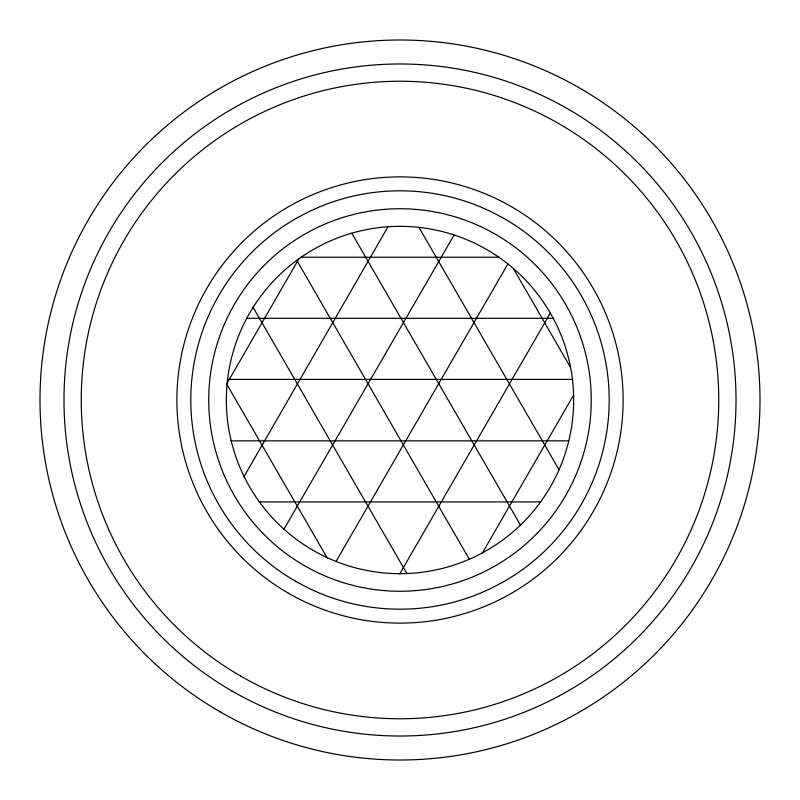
<?xml version="1.0" encoding="UTF-8"?>
<svg xmlns="http://www.w3.org/2000/svg" width="800" height="800" viewBox="0 0 800 800"><rect width="100%" height="100%" fill="white"/><g stroke="black" fill="none" stroke-linecap="round" stroke-linejoin="round"><path stroke-width="1.2" d="M243.94 476.7L388.05 226.68M227.01 383.4L299.06 258.55M283.79 529.49L454.12 234.98M335.92 561.7L507.88 263.92M399.67 573.98L550.35 313.11M482.34 553.07L573.65 395.02M300.72 257.23L498.95 257.23M246.6 318.32L553.4 318.32M227.34 379.41L572.32 379.41M231 440.84L568.67 440.84M259.22 501.93L540.45 501.93M513.56 268.85L570.33 367.13M418.93 227.34L559.04 469.73M351.86 233.32L520.53 525.18M252.91 307.03L406.97 573.65M226.68 384.06L327.28 558.05M296.74 260.21L469.39 559.38M220 711.77A360 360 0 0 0 760 400A360 360 0 0 0 220 88.23A360 360 0 0 0 220 711.77M313.17 550.39A173.65 173.65 0 0 0 573.65 400A173.65 173.65 0 0 0 313.17 249.61A173.65 173.65 0 0 0 313.17 550.39M304.37 565.63A191.25 191.25 0 0 0 591.25 400A191.25 191.25 0 0 0 304.37 234.37A191.25 191.25 0 0 0 304.37 565.63M295.41 581.16A209.18 209.18 0 0 0 609.18 400A209.18 209.18 0 0 0 295.41 218.84A209.18 209.18 0 0 0 295.41 581.16M288.44 593.23A223.13 223.13 0 0 0 623.13 400A223.13 223.13 0 0 0 288.44 206.77A223.13 223.13 0 0 0 288.44 593.23M240.62 676.05A318.75 318.75 0 0 0 718.75 400A318.75 318.75 0 0 0 240.62 123.95A318.75 318.75 0 0 0 240.62 676.05M231.99 691A336.02 336.02 0 0 0 736.02 400A336.02 336.02 0 0 0 231.99 109A336.02 336.02 0 0 0 231.99 691"/></g></svg>
